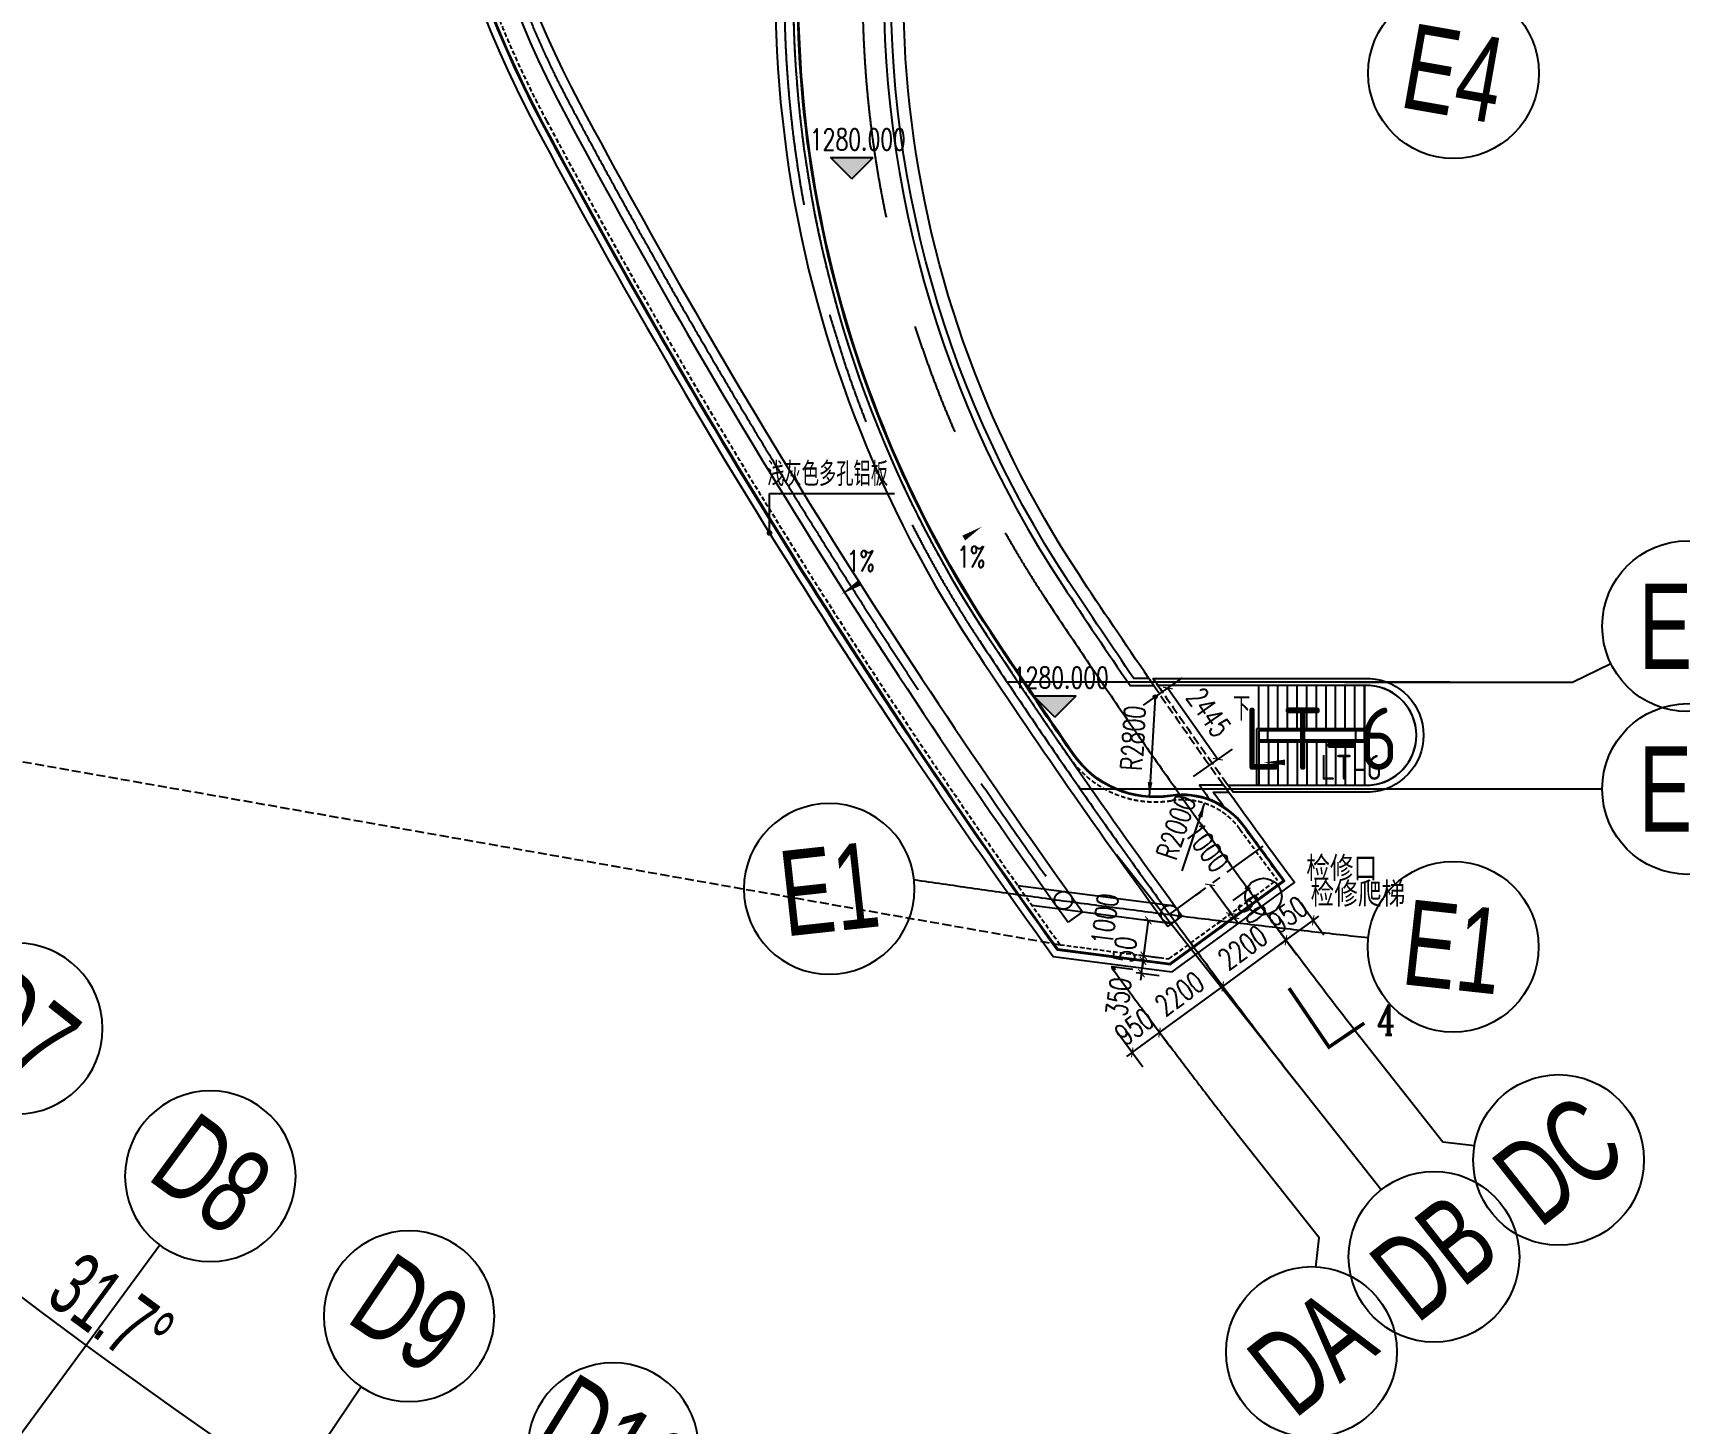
# Model space of a CAD drawing. Extents: x 36903891 to 38126251, y 2073392 to 2924740.
# Drawn here: x 37003710 to 37049990, y 2140173 to 2179265 of the extents above; entities that cross this region are included whole.
import ezdxf
from ezdxf.enums import TextEntityAlignment as Align
from ezdxf.xclip import XClip

# ---------------------------------------------------------------- set-up
doc = ezdxf.new("R2010")
doc.units = 0
doc.header["$LTSCALE"] = 1000
doc.header["$XCLIPFRAME"] = 0
for name, pattern in [('__DASH', [0.35, 0.25, -0.1]), ('CENTER', [2, 1.25, -0.25, 0.25, -0.25]), ('CENTER2', [28.575, 19.05, -3.175, 3.175, -3.175]), ('DASH', [0.35, 0.25, -0.1]), ('HIDDEN2', [0.1875, 0.125, -0.0625])]:
    doc.linetypes.add(name, pattern=pattern)
doc.layers.get('0').update_dxf_attribs({"color": 8})
doc.layers.get('Defpoints').update_dxf_attribs({"color": 8})
for name, color, linetype in [('#幕墙线-平面', 8, 'Continuous'), ('#标注', 8, 'Continuous'), ('#轴线', 8, 'CENTER2'), ('A-AL-E', 8, 'Continuous'), ('A-BEAM-PLAN-S', 8, 'Continuous'), ('A-COLS-PLAN-C', 8, 'DASH'), ('A-DIMS', 8, 'Continuous'), ('A-DIMS-ELEV', 8, 'Continuous'), ('A-DIMS-LEAD', 8, 'Continuous'), ('A-DIMS-SYMB', 8, 'Continuous'), ('A-FLOR', 8, 'Continuous'), ('A-FLOR-UNDR', 8, '__DASH'), ('A-GRID', 8, 'CENTER'), ('A-HATH', 8, 'Continuous'), ('A-NOTE', 8, 'Continuous'), ('A-STRS', 8, 'Continuous'), ('A-STRS-HRAL', 8, 'Continuous'), ('A-TEXT-150', 8, 'Continuous'), ('A-TEXT-500', 8, 'Continuous'), ('DIM', 8, 'Continuous'), ('周边建筑', 8, 'Continuous')]:
    doc.layers.add(name, color=color, linetype=linetype)
doc.layers.add('A-X-CHEK-STRC', color=8, linetype='HIDDEN2', plot=False)
doc.styles.add('#文字', font='jrs.shx', dxfattribs={"width": 0.7, "bigfont": 'hztxt.shx'})
doc.styles.add('_TCH_DIM', font='SIMPLEX', dxfattribs={"bigfont": 'GBCBIG'})
doc.styles.add('_TCH_DIM_T3', font='SIMPLEX', dxfattribs={"width": 0.705882, "bigfont": 'GBCBIG'})
doc.styles.add('_TCH_LABEL', font='COMPLEX', dxfattribs={"bigfont": 'GBCBIG'})
doc.styles.add('JHZX', font='jrs.shx', dxfattribs={"width": 0.6, "bigfont": 'jhz.shx'})
doc.styles.get("Standard").update_dxf_attribs({"font": 'xd-hzs.shx', "bigfont": 'xd-hztxt.shx'})
doc.dimstyles.new('_TCH_ARCH&&200', dxfattribs={"dimtxt": 595, "dimasz": 200, "dimexe": 500, "dimexo": 600, "dimgap": 252.5, "dimtad": 1, "dimdec": 0, "dimzin": 0, "dimdsep": 46, "dimtxsty": '_TCH_DIM_T3', "dimblk": 'ARCHTICK', "dimcen": 0.09, "dimclrt": 4, "dimazin": 2, "dimtfac": 1, "dimtdec": 0, "dimtix": 1, "dimtmove": 2, "dimatfit": 3, "dimfxl": 200, "dimtolj": 1, "dimtzin": 0, "dimarcsym": 0})
doc.dimstyles.new('JZBZ-600', dxfattribs={"dimscale": 600, "dimtxt": 3, "dimasz": 1.5, "dimexe": 1, "dimexo": 1, "dimgap": 0.5, "dimtad": 1, "dimdec": 0, "dimdsep": 46, "dimtxsty": 'JHZX', "dimblk1": 'ARCHTICK', "dimblk2": 'ARCHTICK', "dimsah": 1, "dimcen": 0, "dimclrd": 1, "dimclre": 1, "dimclrt": 2, "dimadec": 1, "dimazin": 2, "dimtfac": 1, "dimtdec": 0, "dimtix": 1, "dimtmove": 0, "dimatfit": 3, "dimfxl": 1, "dimtolj": 1, "dimlwd": -1, "dimlwe": -1, "dimarcsym": 1})

# ---------------------------------------------------------------- blocks, each defined once
blk = doc.blocks.new('_ARCHTICK')
at = {"color": 0, "linetype": 'ByBlock', "const_width": 0.15}
blk.add_lwpolyline([(-0.5, -0.5), (0.5, 0.5)], dxfattribs=at)
blk = doc.blocks.new('*D96')
at = {"layer": '#标注', "transparency": 16777216}
for p, q in [((36626696, 2798970), (36639772, 2809138)), ((36712456, 2735989), (36718245, 2751509))]:
    blk.add_line(p, q, dxfattribs=at)
blk.add_arc((36780599, 2918657), 179000, 217.87162, 249.54243, dxfattribs=at)
at = {"layer": 'Defpoints', "color": 0, "transparency": 16777216}
for p in [(36780599, 2918657), (36626222, 2798601), (36661822, 2784742), (36712246, 2735427)]:
    blk.add_point(p, dxfattribs=at)
at = {"layer": '#标注', "transparency": 16777216, "xscale": 900, "yscale": 900, "zscale": 900}
for p, rotation in [((36639298, 2808770), 127.8716196905407), ((36718036, 2750946), 339.5424261213195)]:
    blk.add_blockref('_ARCHTICK', p, dxfattribs=dict(at, rotation=rotation))
at = {"layer": '#标注', "transparency": 16777216, "insert": (36675356, 2775350), "char_height": 1800, "attachment_point": 5, "rotation": 323.707, "style": 'JHZX'}
blk.add_mtext('\\A1;31.7°', dxfattribs=at)
blk = doc.blocks.new('*D248')
at = {"layer": '#标注', "transparency": 16777216}
for p, q in [((36620746, 2794343), (36607722, 2784214)), ((36709822, 2728927), (36704055, 2713469))]:
    blk.add_line(p, q, dxfattribs=at)
blk.add_arc((36780599, 2918657), 218400, 217.87162, 249.54243, dxfattribs=at)
at = {"layer": 'Defpoints', "color": 0, "transparency": 16777216}
for p in [(36780599, 2918657), (36621220, 2794711), (36635678, 2755266), (36710031, 2729490)]:
    blk.add_point(p, dxfattribs=at)
at = {"layer": '#标注', "transparency": 16777216, "xscale": 900, "yscale": 900, "zscale": 900}
for p, rotation in [((36608196, 2784583), 127.8716196904768), ((36704265, 2714031), 339.5424261213194)]:
    blk.add_blockref('_ARCHTICK', p, dxfattribs=dict(at, rotation=rotation))
at = {"layer": '#标注', "transparency": 16777216, "insert": (36652035, 2743594), "char_height": 1800, "attachment_point": 5, "rotation": 323.707, "style": 'JHZX'}
blk.add_mtext('\\A1;31.7°', dxfattribs=at)
blk = doc.blocks.new('*U51')
blk.add_line((0, -20), (0, 0))
blk.add_circle((0, -24), 4)
at = {"style": 'JHZX', "width": 0.75}
blk.add_attdef('AXES', text='', height=4, dxfattribs=at).set_placement((0, -24), align=Align.MIDDLE_CENTER)
blk = doc.blocks.new('*U52')
blk.add_line((20, 0), (20, 0))
blk.add_circle((24, 0), 4)
at = {"style": 'JHZX', "width": 0.75}
blk.add_attdef('AXES', text='', height=4, dxfattribs=at).set_placement((24, 0), align=Align.MIDDLE_CENTER)
blk = doc.blocks.new('*U49')
blk.add_line((20, 0), (0, 0))
blk.add_circle((24, 0), 4)
at = {"style": 'JHZX', "width": 0.75}
blk.add_attdef('AXES', text='', height=4, dxfattribs=at).set_placement((24, 0), align=Align.MIDDLE_CENTER)
blk = doc.blocks.new('*U56')
blk.add_line((20, 0), (20, -0.001))
blk.add_circle((24, 0), 4)
at = {"style": 'JHZX', "width": 0.75}
blk.add_attdef('AXES', text='', height=4, dxfattribs=at).set_placement((24, 0), align=Align.MIDDLE_CENTER)
blk = doc.blocks.new('*U54')
blk.add_line((0, -20), (0, -20))
blk.add_circle((0, -24), 4)
at = {"style": 'JHZX', "width": 0.75}
blk.add_attdef('AXES', text='', height=4, dxfattribs=at).set_placement((0, -24), align=Align.MIDDLE_CENTER)
blk = doc.blocks.new('*U55')
blk.add_line((0, -20), (0, -19.993))
blk.add_circle((0, -24), 4)
at = {"style": 'JHZX', "width": 0.75}
blk.add_attdef('AXES', text='', height=4, dxfattribs=at).set_placement((0, -24), align=Align.MIDDLE_CENTER)
blk = doc.blocks.new('*U50')
blk.add_line((20, 0), (20, 0))
blk.add_circle((24, 0), 4)
at = {"style": 'JHZX', "width": 0.75}
blk.add_attdef('AXES', text='', height=4, dxfattribs=at).set_placement((24, 0), align=Align.MIDDLE_CENTER)
blk = doc.blocks.new('DOTE-11')
at = {"layer": '#轴线'}
for p, q in [((36712984, 2793027), (36700545, 2793027)), ((36712984, 2790027), (36702596, 2790027))]:
    blk.add_line(p, q, dxfattribs=at)
for points in [[(36619930, 2865401, 0.466577), (36603298, 2824183, 0.186907), (36713200, 2729400)], [(36649692, 2857636, 0.680187), (36616601, 2810411, 0.162818), (36714738, 2733523)], [(36617041, 2848829, 0.331816), (36614765, 2809199, 0.162774), (36713969, 2731462)], [(36685252, 2827379, 0.163286), (36688298, 2809183, 0.042878), (36707010, 2780326)], [(36696778, 2825139, 0.248514), (36699765, 2794199, 0.019397), (36708747, 2781676)], [(36699007, 2824763, 0.252815), (36701601, 2795411, 0.019397), (36710484, 2783027)]]:
    blk.add_lwpolyline(points, format="xyb", dxfattribs=at)
at = {"layer": '#轴线', "flags": 128}
blk.add_lwpolyline([(36697924, 2787479, 0.010138), (36710693, 2785849)], format="xyb", dxfattribs=at)
blk = doc.blocks.new('A$C80b62fe7')
at = {"layer": '#幕墙线-平面'}
blk.add_arc((71052, 188867), 195350, 213.4267, 249.3814, dxfattribs=at)
blk = doc.blocks.new('DASWQE')
at = {"layer": 'DIM', "ltscale": 10}
blk.add_blockref('A$C80b62fe7', (-71047, -188863), dxfattribs=at)
blk = doc.blocks.new('_YZHK')
blk.add_circle((0, 0), 0.5)
blk = doc.blocks.new('ASDFASD')
at = {"layer": 'A-COLS-PLAN-C', "ltscale": 0.3, "xscale": 500, "yscale": 500, "zscale": 500}
for p in [(35569494, 2786885), (35572489, 2786497)]:
    blk.add_blockref('_YZHK', p, dxfattribs=at)
blk = doc.blocks.new('LT-6')
at = {"layer": 'A-DIMS-ELEV'}
blk.add_hatch(color=256, dxfattribs=at).paths.add_polyline_path([(35484500, 2807040), (35483900, 2807640), (35485100, 2807640)])
for points in [[(35490235, 2806402), (35490485, 2806402), (35490485, 2806652), (35490235, 2806652)], [(35492955, 2806402), (35493205, 2806402), (35493205, 2806652), (35492955, 2806652)]]:
    blk.add_lwpolyline(points, close=True)
for p, q in [((35484500, 2807040), (35483900, 2807640)), ((35483900, 2807640), (35485100, 2807640)), ((35484500, 2807040), (35485100, 2807640))]:
    blk.add_line(p, q, dxfattribs=at)
at = {"layer": 'A-DIMS-SYMB'}
blk.add_lwpolyline([(35490100, 2807289, 0, 0, 0), (35493865, 2807289, 0, 0, 0), (35493865, 2805764, 0, 0, 0), (35490370, 2805764, 0, 160, 0), (35490970, 2805764, 0, 0, 0)], format="xyseb", dxfattribs=at)
at = {"layer": 'A-FLOR-UNDR'}
blk.add_lwpolyline([(35489368, 2805127, -0.004386), (35487401, 2807927)], format="xyb", dxfattribs=at)
at = {"layer": 'A-STRS'}
for p, q in [((35493205, 2807927), (35490235, 2807927)), ((35490235, 2806712), (35490235, 2807927)), ((35490505, 2806712), (35490505, 2807927)), ((35490775, 2806712), (35490775, 2807927)), ((35491045, 2806712), (35491045, 2807927)), ((35491315, 2806712), (35491315, 2807927)), ((35491585, 2806712), (35491585, 2807927)), ((35491855, 2806712), (35491855, 2807927)), ((35492125, 2806712), (35492125, 2807927)), ((35492395, 2806712), (35492395, 2807927)), ((35492665, 2806712), (35492665, 2807927)), ((35492935, 2806712), (35492935, 2807927)), ((35493205, 2806712), (35493205, 2807927)), ((35493265, 2807927), (35493205, 2807927)), ((35493205, 2807927), (35493205, 2806712)), ((35493265, 2806712), (35490175, 2806712)), ((35490175, 2806712), (35490175, 2805127)), ((35492955, 2806652), (35490485, 2806652)), ((35492955, 2806652), (35490485, 2806652)), ((35493265, 2806342), (35493265, 2806712)), ((35490235, 2806402), (35490235, 2806342)), ((35490235, 2806402), (35490235, 2805127)), ((35490235, 2806402), (35490235, 2806342)), ((35490235, 2806342), (35490235, 2805127)), ((35490235, 2806342), (35493265, 2806342)), ((35490485, 2806402), (35492955, 2806402)), ((35490485, 2806402), (35492955, 2806402)), ((35490505, 2806342), (35490505, 2805127)), ((35490775, 2806342), (35490775, 2805127)), ((35491045, 2806342), (35491045, 2805127)), ((35491315, 2806342), (35491315, 2805127)), ((35491585, 2806342), (35491585, 2805127)), ((35491855, 2806342), (35491855, 2805127)), ((35492125, 2806342), (35492125, 2805127)), ((35492395, 2806342), (35492395, 2805127)), ((35492665, 2806342), (35492665, 2805127)), ((35492935, 2806342), (35492935, 2805127)), ((35493205, 2806342), (35493205, 2805127)), ((35493205, 2806342), (35493205, 2805127)), ((35490235, 2805127), (35490175, 2805127)), ((35490235, 2805127), (35493205, 2805127)), ((35493205, 2805127), (35493265, 2805127))]:
    blk.add_line(p, q, dxfattribs=at)
blk.add_arc((35493265, 2806527), 1400, 270, 90, dxfattribs=at)
at = {"layer": 'A-STRS-HRAL'}
blk.add_lwpolyline([(35493365, 2807927), (35487401, 2807927, -0.000311), (35487263, 2808127), (35493365, 2808127, -0.9375), (35493365, 2804927), (35489511, 2804927, -0.000315), (35489368, 2805127), (35493365, 2805127, 0.928571), (35493365, 2807927)], format="xyb", dxfattribs=at)
at = {"layer": 'A-DIMS-ELEV', "style": '_TCH_DIM', "width": 0.705882}
blk.add_text('1280.000', height=595, dxfattribs=at).set_placement((35483320, 2807850))
at = {"layer": 'A-DIMS-SYMB', "style": '_TCH_DIM'}
blk.add_text('下', height=675, dxfattribs=at).set_placement((35489510, 2806939))
blk = doc.blocks.new('*D284')
at = {"layer": 'A-DIMS', "lineweight": -2, "transparency": 16777216}
for p, q in [((39217991, 1856370), (39218636, 1856286)), ((39218095, 1856004), (39218140, 1856351)), ((39218140, 1856351), (39218166, 1856549)), ((39217946, 1856023), (39218591, 1855939)), ((39218095, 1856004), (39218069, 1855806))]:
    blk.add_line(p, q, dxfattribs=at)
at = {"layer": 'Defpoints', "color": 0, "transparency": 16777216}
for p in [(39217396, 1856448), (39218140, 1856351), (39217351, 1856101)]:
    blk.add_point(p, dxfattribs=at)
at = {"layer": 'A-DIMS', "lineweight": -2, "transparency": 16777216, "xscale": 200, "yscale": 200, "zscale": 200}
for p, rotation in [((39218140, 1856351), 262.5741900599191), ((39218095, 1856004), 82.57419005991912)]:
    blk.add_blockref('_ARCHTICK', p, dxfattribs=dict(at, rotation=rotation))
at = {"layer": 'A-DIMS', "transparency": 16777216, "insert": (39217454, 1855341), "char_height": 595, "attachment_point": 5, "rotation": 82.5742, "style": '_TCH_DIM_T3'}
blk.add_mtext('\\A1;350', dxfattribs=at)
blk = doc.blocks.new('*D285')
at = {"layer": 'A-DIMS', "lineweight": -2, "transparency": 16777216}
for p, q in [((39217991, 1856370), (39218636, 1856286)), ((39218010, 1856519), (39218656, 1856435)), ((39218140, 1856351), (39218115, 1856153)), ((39218140, 1856351), (39218160, 1856500)), ((39218160, 1856500), (39218186, 1856698))]:
    blk.add_line(p, q, dxfattribs=at)
at = {"layer": 'Defpoints', "color": 0, "transparency": 16777216}
for p in [(39217396, 1856448), (39217415, 1856597), (39218160, 1856500)]:
    blk.add_point(p, dxfattribs=at)
at = {"layer": 'A-DIMS', "lineweight": -2, "transparency": 16777216, "xscale": 200, "yscale": 200, "zscale": 200}
for p, rotation in [((39218140, 1856351), 82.57419006026316), ((39218160, 1856500), 262.5741900602632)]:
    blk.add_blockref('_ARCHTICK', p, dxfattribs=dict(at, rotation=rotation))
at = {"layer": 'A-DIMS', "transparency": 16777216, "insert": (39217605, 1856496), "char_height": 595, "attachment_point": 5, "rotation": 82.5742, "style": '_TCH_DIM_T3'}
blk.add_mtext('\\A1;150', dxfattribs=at)
blk = doc.blocks.new('*D286')
at = {"layer": 'A-DIMS', "lineweight": -2, "transparency": 16777216}
for p, q in [((39218140, 1857511), (39218785, 1857427)), ((39218160, 1856500), (39218289, 1857491)), ((39218010, 1856519), (39218656, 1856435))]:
    blk.add_line(p, q, dxfattribs=at)
at = {"layer": 'Defpoints', "color": 0, "transparency": 16777216}
for p in [(39217545, 1857588), (39218289, 1857491), (39217415, 1856597)]:
    blk.add_point(p, dxfattribs=at)
at = {"layer": 'A-DIMS', "lineweight": -2, "transparency": 16777216, "xscale": 200, "yscale": 200, "zscale": 200}
for p, rotation in [((39218289, 1857491), 82.57419005991801), ((39218160, 1856500), 262.574190059918)]:
    blk.add_blockref('_ARCHTICK', p, dxfattribs=dict(at, rotation=rotation))
at = {"layer": 'A-DIMS', "transparency": 16777216, "insert": (39217069, 1857528), "char_height": 595, "attachment_point": 5, "rotation": 82.5742, "style": '_TCH_DIM_T3'}
blk.add_mtext('\\A1;1000', dxfattribs=at)
blk = doc.blocks.new('*D330')
at = {"layer": 'A-DIMS', "lineweight": -2, "transparency": 16777216}
for p, q in [((39219762, 1858298), (39219621, 1858196)), ((39220025, 1858491), (39220615, 1857683)), ((39220351, 1857491), (39220211, 1857388))]:
    blk.add_line(p, q, dxfattribs=at)
at = {"layer": 'Defpoints', "color": 0, "transparency": 16777216}
for p in [(39220246, 1858652), (39220836, 1857845), (39220615, 1857683)]:
    blk.add_point(p, dxfattribs=at)
at = {"layer": 'A-DIMS', "lineweight": -2, "transparency": 16777216, "xscale": 200, "yscale": 200, "zscale": 200}
for p, rotation in [((39220025, 1858491), 126.1311585700921), ((39220615, 1857683), 306.1311585700922)]:
    blk.add_blockref('_ARCHTICK', p, dxfattribs=dict(at, rotation=rotation))
at = {"layer": 'A-DIMS', "transparency": 16777216, "insert": (39219938, 1859542), "char_height": 595, "attachment_point": 5, "rotation": 306.1312, "style": '_TCH_DIM_T3'}
blk.add_mtext('\\A1;1000', dxfattribs=at)
blk = doc.blocks.new('*D331')
at = {"layer": 'A-DIMS', "lineweight": -2, "transparency": 16777216}
for p, q in [((39220615, 1857683), (39220497, 1857845)), ((39220351, 1857491), (39220211, 1857388)), ((39220440, 1857370), (39220299, 1857267)), ((39220615, 1857683), (39220703, 1857562)), ((39220703, 1857562), (39220821, 1857400))]:
    blk.add_line(p, q, dxfattribs=at)
at = {"layer": 'Defpoints', "color": 0, "transparency": 16777216}
for p in [(39220836, 1857845), (39220924, 1857723), (39220703, 1857562)]:
    blk.add_point(p, dxfattribs=at)
at = {"layer": 'A-DIMS', "lineweight": -2, "transparency": 16777216, "xscale": 200, "yscale": 200, "zscale": 200}
for p, rotation in [((39220615, 1857683), 306.1311585695419), ((39220703, 1857562), 126.1311585695419)]:
    blk.add_blockref('_ARCHTICK', p, dxfattribs=dict(at, rotation=rotation))
at = {"layer": 'A-DIMS', "transparency": 16777216, "insert": (39221103, 1857947), "char_height": 595, "attachment_point": 5, "rotation": 306.1312, "style": '_TCH_DIM_T3'}
blk.add_mtext('\\A1;150', dxfattribs=at)
blk = doc.blocks.new('*D355')
at = {"layer": 'A-DIMS', "lineweight": -2, "transparency": 16777216}
for p, q in [((39218150, 1863541), (39219247, 1864311)), ((39218838, 1864024), (39220243, 1862023)), ((39219555, 1861540), (39220652, 1862310))]:
    blk.add_line(p, q, dxfattribs=at)
at = {"layer": 'Defpoints', "color": 0, "transparency": 16777216}
for p in [(39217659, 1863196), (39220243, 1862023), (39219064, 1861195)]:
    blk.add_point(p, dxfattribs=at)
at = {"layer": 'A-DIMS', "lineweight": -2, "transparency": 16777216, "xscale": 200, "yscale": 200, "zscale": 200}
for p, rotation in [((39218838, 1864024), 125.0754061612318), ((39220243, 1862023), 305.0754061612318)]:
    blk.add_blockref('_ARCHTICK', p, dxfattribs=dict(at, rotation=rotation))
at = {"layer": 'A-DIMS', "transparency": 16777216, "insert": (39219990, 1863339), "char_height": 595, "attachment_point": 5, "rotation": 305.0754, "style": '_TCH_DIM_T3'}
blk.add_mtext('\\A1;2445', dxfattribs=at)
blk = doc.blocks.new('*D365')
at = {"layer": 'A-DIMS', "lineweight": -2, "transparency": 16777216}
for p, q in [((39218150, 1854957), (39218898, 1853933)), ((39217383, 1854397), (39218130, 1853373)), ((39217836, 1853777), (39218603, 1854337)), ((39218603, 1854337), (39218764, 1854455)), ((39217836, 1853777), (39217674, 1853659))]:
    blk.add_line(p, q, dxfattribs=at)
at = {"layer": 'Defpoints', "color": 0, "transparency": 16777216}
for p in [(39217797, 1855441), (39217029, 1854881), (39218603, 1854337)]:
    blk.add_point(p, dxfattribs=at)
at = {"layer": 'A-DIMS', "lineweight": -2, "transparency": 16777216, "xscale": 200, "yscale": 200, "zscale": 200}
for p, rotation in [((39218603, 1854337), 216.1311585696342), ((39217836, 1853777), 36.13115856963424)]:
    blk.add_blockref('_ARCHTICK', p, dxfattribs=dict(at, rotation=rotation))
at = {"layer": 'A-DIMS', "transparency": 16777216, "insert": (39217895, 1854501), "char_height": 595, "attachment_point": 5, "rotation": 36.1312, "style": '_TCH_DIM_T3'}
blk.add_mtext('\\A1;950', dxfattribs=at)
blk = doc.blocks.new('*D298')
at = {"layer": 'A-DIMS', "lineweight": -2, "transparency": 16777216}
for p, q in [((39219927, 1856254), (39220675, 1855230)), ((39218603, 1854337), (39220380, 1855634)), ((39218150, 1854957), (39218898, 1853933))]:
    blk.add_line(p, q, dxfattribs=at)
at = {"layer": 'Defpoints', "color": 0, "transparency": 16777216}
for p in [(39219573, 1856739), (39217797, 1855441), (39220380, 1855634)]:
    blk.add_point(p, dxfattribs=at)
at = {"layer": 'A-DIMS', "lineweight": -2, "transparency": 16777216, "xscale": 200, "yscale": 200, "zscale": 200}
for p, rotation in [((39220380, 1855634), 36.13115856962761), ((39218603, 1854337), 216.1311585696276)]:
    blk.add_blockref('_ARCHTICK', p, dxfattribs=dict(at, rotation=rotation))
at = {"layer": 'A-DIMS', "transparency": 16777216, "insert": (39219167, 1855430), "char_height": 595, "attachment_point": 5, "rotation": 36.1312, "style": '_TCH_DIM_T3'}
blk.add_mtext('\\A1;2200', dxfattribs=at)
blk = doc.blocks.new('*D299')
at = {"layer": 'A-DIMS', "lineweight": -2, "transparency": 16777216}
for p, q in [((39221704, 1857551), (39222452, 1856527)), ((39220380, 1855634), (39222157, 1856931)), ((39219927, 1856254), (39220675, 1855230))]:
    blk.add_line(p, q, dxfattribs=at)
at = {"layer": 'Defpoints', "color": 0, "transparency": 16777216}
for p in [(39221350, 1858036), (39222157, 1856931), (39219573, 1856739)]:
    blk.add_point(p, dxfattribs=at)
at = {"layer": 'A-DIMS', "lineweight": -2, "transparency": 16777216, "xscale": 200, "yscale": 200, "zscale": 200}
for p, rotation in [((39222157, 1856931), 36.13115856960928), ((39220380, 1855634), 216.1311585696093)]:
    blk.add_blockref('_ARCHTICK', p, dxfattribs=dict(at, rotation=rotation))
at = {"layer": 'A-DIMS', "transparency": 16777216, "insert": (39220944, 1856727), "char_height": 595, "attachment_point": 5, "rotation": 36.1312, "style": '_TCH_DIM_T3'}
blk.add_mtext('\\A1;2200', dxfattribs=at)
blk = doc.blocks.new('*D300')
at = {"layer": 'A-DIMS', "lineweight": -2, "transparency": 16777216}
for p, q in [((39222471, 1858111), (39223219, 1857088)), ((39221704, 1857551), (39222452, 1856527)), ((39222157, 1856931), (39222924, 1857491)), ((39222924, 1857491), (39223086, 1857609)), ((39222157, 1856931), (39221995, 1856813))]:
    blk.add_line(p, q, dxfattribs=at)
at = {"layer": 'Defpoints', "color": 0, "transparency": 16777216}
for p in [(39222118, 1858596), (39221350, 1858036), (39222924, 1857491)]:
    blk.add_point(p, dxfattribs=at)
at = {"layer": 'A-DIMS', "lineweight": -2, "transparency": 16777216, "xscale": 200, "yscale": 200, "zscale": 200}
for p, rotation in [((39222924, 1857491), 216.1311585699232), ((39222157, 1856931), 36.1311585699232)]:
    blk.add_blockref('_ARCHTICK', p, dxfattribs=dict(at, rotation=rotation))
at = {"layer": 'A-DIMS', "transparency": 16777216, "insert": (39222216, 1857656), "char_height": 595, "attachment_point": 5, "rotation": 36.1312, "style": '_TCH_DIM_T3'}
blk.add_mtext('\\A1;950', dxfattribs=at)
blk = doc.blocks.new('ZW-5001')
at = {"layer": '#标注'}
for points in [[(36710023.7, 2793027), (36716436.8, 2793027), (36717513.5, 2793552.1)], [(36710483.8, 2783027), (36712790, 2780106.7), (36713678.7, 2779998.8)], [(36709220, 2776582.8), (36709316.7, 2777405.5), (36707010.5, 2780325.9)]]:
    blk.add_lwpolyline(points, dxfattribs=at)
ref = blk.add_blockref('*U50', (36698909.2, 2812655.5), dxfattribs=dict(at, xscale=600, yscale=600, rotation=349.9999999999773))
ref.add_attrib('AXES', 'E4', dxfattribs={"layer": '0', "height": 2400, "rotation": 350, "style": '#文字', "width": 0.7}).set_placement((36713090.5, 2810154.9), align=Align.MIDDLE_CENTER)
ref = blk.add_blockref('*U52', (36705270.7, 2794604.1), dxfattribs=dict(at, xscale=600.0000000000001, yscale=600.0000000000001, zscale=600.0000000000001, rotation=359.9998728445456))
ref.add_attrib('AXES', 'E3', dxfattribs={"layer": '0', "height": 2400, "rotation": 359.99987, "style": '#文字', "width": 0.7}).set_placement((36719670.7, 2794604.1), align=Align.MIDDLE_CENTER)
ref = blk.add_blockref('*U49', (36705270.7, 2790027), dxfattribs=dict(at, xscale=600.0000000000001, yscale=600.0000000000001, rotation=359.9998728445456))
ref.add_attrib('AXES', 'E2', dxfattribs={"layer": '0', "height": 2400, "rotation": 359.99987, "style": '#文字', "width": 0.7}).set_placement((36719670.7, 2790027), align=Align.MIDDLE_CENTER)
ref = blk.add_blockref('*U56', (36709852.7, 2788781.8), dxfattribs=dict(at, xscale=-600.0000000000001, yscale=600.0000000000001, zscale=600.0000000000001, rotation=6.23266909815294))
ref.add_attrib('AXES', 'E1', dxfattribs={"layer": '0', "height": 2400, "rotation": 6.23267, "style": '#文字', "width": 0.7}).set_placement((36695537.9, 2787218.5), align=Align.MIDDLE_CENTER)
ref = blk.add_blockref('*U51', (36703616, 2788173.5), dxfattribs=dict(at, xscale=599.9999999999998, yscale=599.9999999999998, rotation=38.29963733037319))
ref.add_attrib('AXES', 'DB', dxfattribs={"layer": '0', "height": 2400, "rotation": 38.29964, "style": '#文字', "width": 0.7}).set_placement((36712540.8, 2776872.6), align=Align.MIDDLE_CENTER)
ref = blk.add_blockref('*U56', (36698764.1, 2787152.2), dxfattribs=dict(at, xscale=600, yscale=600, zscale=600, rotation=353.767330901847))
ref.add_attrib('AXES', 'E1', dxfattribs={"layer": '0', "height": 2400, "rotation": 353.76733, "style": '#文字', "width": 0.7}).set_placement((36713079, 2785588.9), align=Align.MIDDLE_CENTER)
ref = blk.add_blockref('*U51', (36663735.7, 2772030.7), dxfattribs=dict(at, xscale=-600.0000000000001, yscale=600, rotation=141.4442775215207))
ref.add_attrib('AXES', 'D7', dxfattribs={"layer": '0', "height": 2400, "rotation": 321.44428, "style": '#文字', "width": 0.7}).set_placement((36672760.7, 2783354.1), align=Align.MIDDLE_CENTER)
ref = blk.add_blockref('*U55', (36707119.9, 2790896.3), dxfattribs=dict(at, xscale=599.9999999999998, yscale=599.9999999999998, zscale=599.9999999999998, rotation=38.29963733037319))
ref.add_attrib('AXES', 'DC', dxfattribs={"layer": '0', "height": 2400, "rotation": 38.29964, "style": '#文字', "width": 0.7}).set_placement((36716044.6, 2779595.5), align=Align.MIDDLE_CENTER)
ref = blk.add_blockref('*U51', (36669614.5, 2767532.1), dxfattribs=dict(at, xscale=-599.9999999999995, yscale=599.9999999999995, rotation=143.7064778180628))
ref.add_attrib('AXES', 'D8', dxfattribs={"layer": '0', "height": 2400, "rotation": 323.70648, "style": '#文字', "width": 0.7}).set_placement((36678185.5, 2779202.9), align=Align.MIDDLE_CENTER)
ref = blk.add_blockref('*U51', (36675666.3, 2763269), dxfattribs=dict(at, xscale=-600, yscale=600, rotation=145.9686781146049))
ref.add_attrib('AXES', 'D9', dxfattribs={"layer": '0', "height": 2400, "rotation": 325.96868, "style": '#文字', "width": 0.7}).set_placement((36683769.9, 2775269.1), align=Align.MIDDLE_CENTER)
ref = blk.add_blockref('*U54', (36700171.9, 2785497), dxfattribs=dict(at, xscale=599.9999999999998, yscale=599.9999999999998, zscale=599.9999999999998, rotation=38.29963733037319))
ref.add_attrib('AXES', 'DA', dxfattribs={"layer": '0', "height": 2400, "rotation": 38.29964, "style": '#文字', "width": 0.7}).set_placement((36709096.7, 2774196.2), align=Align.MIDDLE_CENTER)
ref = blk.add_blockref('*U51', (36681881.6, 2759248.2), dxfattribs=dict(at, xscale=-600.0000000000001, yscale=600.0000000000001, rotation=148.230878411147))
ref.add_attrib('AXES', 'D10', dxfattribs={"layer": '0', "height": 2400, "rotation": 328.23088, "style": '#文字', "width": 0.7}).set_placement((36689505.3, 2771558.7), align=Align.MIDDLE_CENTER)
for base, p1, p2, picture, middle in [((36635678.4, 2755265.8), (36621220.1, 2794711.2), (36710031.3, 2729489.6), '*D248', (36652034.7, 2743593.8)), ((36661822.5, 2784742.1), (36626222.1, 2798601.2), (36712246, 2735426.6), '*D96', (36675356.1, 2775350.2))]:
    dim = blk.add_angular_dim_3p(base=base, center=(36780598.5, 2918657.2), p1=p1, p2=p2, dimstyle='JZBZ-600', override={"dimclrd": 256, "dimclre": 256, "dimclrt": 256}, dxfattribs=at)
    dim.commit()
    dim.dimension.update_dxf_attribs({"geometry": picture, "text_midpoint": middle})
blk = doc.blocks.new('FDGFH')
at = {"layer": 'A-FLOR'}
blk.add_blockref('ZW-5001', (-36780599, -2918657), dxfattribs=at)
at = {"layer": 'A-GRID'}
blk.add_blockref('DOTE-11', (-36780599, -2918657), dxfattribs=at)
blk = doc.blocks.new('CXVFG')
at = {"layer": 'A-DIMS-ELEV'}
blk.add_hatch(color=256, dxfattribs=at).paths.add_polyline_path([(39209952.2, 1878341.4), (39209352.2, 1878941.4), (39210552.2, 1878941.4)])
at = {"layer": 'A-AL-E'}
blk.add_lwpolyline([(39218303.7, 1864295, -0.0045012), (39216339.8, 1867212.8, -0.249078), (39213678.4, 1895088.7), (39197803.9, 1898115.8, 0.1580198), (39201061.7, 1879810.5, 0.0340637), (39215614.4, 1856478.6), (39218960.9, 1856042.4), (39222398.8, 1858552.3, -0.0040256), (39220547, 1861095, -0.0040256)], format="xyb", dxfattribs=at)
for radius, end in [(195550, 249.381548), (195350, 249.381401)]:
    blk.add_arc((39294377.2, 1989825.2), radius, 213.426702, end, dxfattribs=at)
at = {"layer": 'A-BEAM-PLAN-S'}
for points in [[(39198560.5, 1896851.7, 0.14797), (39201856, 1880233.8, 0.0333983), (39216031.2, 1857439.6, 0.0333983)], [(39199053.7, 1896757.7, 0.1475672), (39202297.3, 1880468.9, 0.0333983), (39216437.2, 1857731.3, 0.0333983)], [(39209688.5, 1894729.7, 0.2343587), (39213335.3, 1865229.6, 0.0121143), (39218838.5, 1857315.9, 0.0121143)]]:
    blk.add_lwpolyline(points, format="xyb", dxfattribs=at)
for points in [[(39214620.8, 1858471.3), (39219032, 1857898.7)], [(39215014.4, 1857916.1), (39218960.1, 1857403.8)], [(39216437.2, 1857731.3), (39216031.2, 1857439.6)], [(39218838.5, 1857315.9), (39219242.8, 1857610.2)]]:
    blk.add_lwpolyline(points, dxfattribs=at)
for centre, radius, start, end in [((39241252.4, 1883656.2), 32950, 160.53728, 213.4267), ((39379377.2, 1974825.2), 198450, 213.426702, 216.203338)]:
    blk.add_arc(centre, radius, start, end, dxfattribs=at)
at = {"layer": 'A-DIMS'}
for points in [[(39218480.8, 1863773), (39218338.7, 1861377.2), (39218315.1, 1860977.9)], [(39219244.4, 1858882.2), (39219746.5, 1860401.4), (39219872, 1860781.2)]]:
    blk.add_lwpolyline(points, dxfattribs=at)
for points in [[(39218338.7, 1861377.2, 132, 0, 0), (39218315.1, 1860977.9, 0, 0, 0)], [(39219746.5, 1860401.4, 132, 0, 0), (39219872, 1860781.2, 0, 0, 0)]]:
    blk.add_lwpolyline(points, format="xyseb", dxfattribs=at)
at = {"layer": 'A-DIMS-ELEV'}
for p, q in [((39209952.2, 1878341.4), (39209352.2, 1878941.4)), ((39209352.2, 1878941.4), (39210552.2, 1878941.4)), ((39209952.2, 1878341.4), (39210552.2, 1878941.4))]:
    blk.add_line(p, q, dxfattribs=at)
at = {"layer": 'A-DIMS-LEAD'}
for p, q in [((39207637.4, 1868384.4), (39207637.4, 1869494.9)), ((39207637.4, 1869494.9), (39211152.8, 1869494.9))]:
    blk.add_line(p, q, dxfattribs=at)
at = {"layer": 'A-DIMS-LEAD', "const_width": 80}
blk.add_lwpolyline([(39207637.4, 1868344.4, 1), (39207637.4, 1868424.4, 1)], format="xyb", close=True, dxfattribs=at)
at = {"layer": 'A-DIMS-SYMB'}
for points in [[(39212643.4, 1867954.6, 0, 0, 0), (39213606.4, 1868561.8, 0, 160, 0), (39213098.9, 1868241.8, 0, 0, 0)], [(39210755.5, 1867348.5, 0, 0, 0), (39209650.1, 1866657.1, 0, 160, 0), (39210158.8, 1866975.3, 0, 0, 0)]]:
    blk.add_lwpolyline(points, format="xyseb", dxfattribs=at)
at = {"layer": 'A-DIMS-SYMB', "const_width": 100}
blk.add_lwpolyline([(39224359.9, 1854601.6), (39223366.5, 1853928.5), (39222244.6, 1855584.1)], dxfattribs=at)
at = {"layer": 'A-FLOR-UNDR'}
blk.add_lwpolyline([(39130808.3, 1871806.1), (39215808.3, 1856806.1)], dxfattribs=at)
blk.add_lwpolyline([(39220529.9, 1861118.8, -0.0046533), (39218441.1, 1864095, -0.004477)], format="xyb", dxfattribs=at)
at = {"layer": 'A-GRID'}
blk.add_lwpolyline([(39218893.3, 1857664.6), (39221599, 1859639.9)], dxfattribs=at)
at = {"layer": 'A-HATH'}
for points in [[(39215725.9, 1856665.7), (39218907.5, 1856251), (39222118.3, 1858595.1, -0.0024521), (39220985.9, 1860143.1, 0.2818777), (39218912.7, 1861006.5, -0.2879744), (39216176.4, 1862182.5, -0.0051797), (39213877.8, 1865587.7, -0.1792813), (39208713.2, 1887784, -0.3046587), (39210766.4, 1890136.3, 0.2660511), (39212282.8, 1891641.7, -0.0289816), (39213400.6, 1894938), (39197973.9, 1897879.8, 0.156219), (39201238.2, 1879904.6, 0.0339566), (39215725.9, 1856665.7)], [(39215739.8, 1856689.1), (39218900.8, 1856277.1), (39222083.3, 1858600.5, -0.00242), (39220965.6, 1860128.5, 0.2818777), (39218916.6, 1860981.8, -0.2879744), (39216155.8, 1862168.3, -0.0051797), (39213856.9, 1865573.9, -0.1792813), (39208688.4, 1887787.1, -0.3046587), (39210760, 1890160.4, 0.2660511), (39212258.7, 1891648.4, -0.0287281), (39213366, 1894919.2), (39197995.3, 1897850.3, 0.1559923), (39201260.3, 1879916.3, 0.0339432), (39215739.8, 1856689.1)]]:
    blk.add_lwpolyline(points, format="xyb", dxfattribs=at)
at = {"layer": 'A-NOTE'}
blk.add_circle((39221525.9, 1858162.6), 511.6, dxfattribs=at)
at = {"layer": 'A-STRS-HRAL'}
for points in [[(39211476.5, 1885758.7, -0.0016836), (39211491.4, 1885959.2), (39210947.2, 1886055.1, 0.1671303), (39215880.8, 1866909.8, 0.0043291), (39217773.9, 1864095), (39218441.1, 1864095, -0.0003105), (39218303.7, 1864295), (39217879.4, 1864295, -0.0041945), (39216047.7, 1867020, -0.1652574), (39211130, 1885819.8), (39211476.5, 1885758.7)], [(39225462.4, 1806660.7, -0.128638), (39144595.9, 1863872.7), (39144442.9, 1863743.9, 0.1286385), (39225392.5, 1806473.3)], [(39220405.3, 1860691.9, -0.0006333), (39220116.7, 1861095), (39220547, 1861095, -0.0003147), (39220403.9, 1861295), (39219728.6, 1861295, 0.0006379), (39220018.8, 1860887.9)]]:
    blk.add_lwpolyline(points, format="xyb", dxfattribs=at)
at = {"layer": 'A-X-CHEK-STRC'}
for p, q in [((39218867.4, 1856407.5), (39221908, 1858627.3)), ((39215809.6, 1856806.1), (39218867.4, 1856407.5))]:
    blk.add_line(p, q, dxfattribs=at)
for centre, radius, start, end in [((39227670.1, 1893988.7), 29800, 172.84075, 208.05073), ((39241252.4, 1883656.2), 32950, 172.77038, 213.4267), ((39379377.2, 1974825.2), 201700, 208.050731, 215.811608), ((39379377.2, 1974825.2), 198450, 213.426702, 214.613796), ((39218480.8, 1863773), 2950, 214.6138, 278.87397), ((39219244.4, 1858882.2), 2000, 35.90613, 98.87397), ((39379377.2, 1974825.2), 195700, 215.906129, 216.423934)]:
    blk.add_arc(centre, radius, start, end, dxfattribs=at)
at = {"layer": '周边建筑'}
blk.add_circle((39218480.8, 1863773), 50, dxfattribs=at)
at = {"layer": 'A-COLS-PLAN-C'}
blk.add_blockref('ASDFASD', (3646404.7, -928832), dxfattribs=at)
at = {"layer": 'A-STRS'}
blk.add_blockref('LT-6', (3731158.6, -943832), dxfattribs=at)
at = {"layer": 'A-DIMS', "style": '_TCH_DIM', "width": 0.705882}
for s, rotation, p in [('R2800', 86.60651, (39218104.4, 1861691.6)), ('R2000', 71.71047, (39219067.4, 1859151.4))]:
    blk.add_text(s, height=595, rotation=rotation, dxfattribs=at).set_placement(p)
at = {"layer": 'A-DIMS-ELEV', "style": '_TCH_DIM', "width": 0.705882}
blk.add_text('1280.000', height=595, dxfattribs=at).set_placement((39208772.2, 1879151.4))
at = {"layer": 'A-DIMS-SYMB', "width": 0.705882}
for s, height, style, p in [('1%', 595, '_TCH_DIM', (39209807.4, 1867297.2)), ('1%', 595, '_TCH_DIM', (39212912.4, 1867414.4)), ('4', 850, '_TCH_LABEL', (39224722.1, 1854271.1))]:
    blk.add_text(s, height=height, dxfattribs=dict(at, style=style)).set_placement(p)
at = {"layer": 'A-NOTE', "style": '_TCH_DIM'}
blk.add_text('浅灰色多孔铝板', height=675.18, dxfattribs=at).set_placement((39207569.4, 1869704.9))
at = {"layer": 'A-NOTE'}
for s, p in [('检修口', (39222729.3, 1858594.7)), ('检修爬梯', (39222851.3, 1857874.7))]:
    blk.add_text(s, height=700, dxfattribs=at).set_placement(p)
at = {"layer": 'A-TEXT-150'}
blk.add_text('LT-6', height=700, dxfattribs=at).set_placement((39223121.6, 1861444.8))
at = {"layer": 'A-TEXT-500'}
blk.add_text('LT-6', height=1750, dxfattribs=at).set_placement((39220967.5, 1861724.4))
at = {"layer": 'A-DIMS'}
for p1, p2, distance, picture, middle in [((39217658.8, 1863195.8), (39219063.7, 1861195), 1440.4, '*D355', (39219990.2, 1863339.2)), ((39220835.8, 1857844.5), (39220924.3, 1857723.4), -273.9, '*D331', (39221103, 1857946.7)), ((39221350.3, 1858035.9), (39222117.6, 1858596), -1367.6, '*D300', (39222216.1, 1857655.6)), ((39219573.4, 1856738.6), (39221350.3, 1858035.9), -1367.6, '*D299', (39220944, 1856726.9)), ((39217396, 1856448), (39217415.4, 1856596.8), -750.6, '*D285', (39217604.7, 1856496.5)), ((39217796.5, 1855441.4), (39219573.4, 1856738.6), -1367.6, '*D298', (39219167.1, 1855429.7)), ((39217029.2, 1854881.3), (39217796.5, 1855441.4), -1367.6, '*D365', (39217895, 1854501))]:
    dim = blk.add_aligned_dim(p1=p1, p2=p2, distance=distance, dimstyle='_TCH_ARCH&&200', override={"dimclrd": 256, "dimclre": 256, "dimclrt": 256}, dxfattribs=at)
    dim.commit()
    dim.dimension.update_dxf_attribs({"geometry": picture, "text_midpoint": middle})
for base, p1, p2, angle, picture, middle in [((39220614.6, 1857683), (39220246.2, 1858652.2), (39220835.8, 1857844.5), 306.13116, '*D330', (39219938.5, 1859541.9)), ((39218289, 1857491.4), (39217415.4, 1856596.8), (39217544.7, 1857588.4), 82.57419, '*D286', (39217068.9, 1857528)), ((39218140.4, 1856351), (39217350.8, 1856101), (39217396, 1856448), 82.57419, '*D284', (39217454.2, 1855341.2))]:
    dim = blk.add_linear_dim(base=base, p1=p1, p2=p2, angle=angle, dimstyle='_TCH_ARCH&&200', override={"dimclrd": 256, "dimclre": 256, "dimclrt": 256}, dxfattribs=at)
    dim.commit()
    dim.dimension.update_dxf_attribs({"geometry": picture, "text_midpoint": middle, "dimtype": 129})
blk = doc.blocks.new('JUTEWR')
at = {"layer": 'A-STRS-HRAL'}
blk.add_blockref('DASWQE', (36747505, 2929437), dxfattribs=at)
at = {"layer": 'DIM'}
for name, p in [('FDGFH', (36747510, 2929431)), ('CXVFG', (-2546868, 939616))]:
    blk.add_blockref(name, p, dxfattribs=at)

msp = doc.modelspace()

# ---------------------------------------------------------------- block references
at = {"layer": 'DIM'}
ref = msp.add_blockref('JUTEWR', (363648.3, -642797.5), dxfattribs=at)
XClip(ref).set_block_clipping_path([(36540243.0880557299, 2702892.0700622862), (36938694.1744792983, 3117037.741362222)])

doc.saveas('drawing.dxf')
